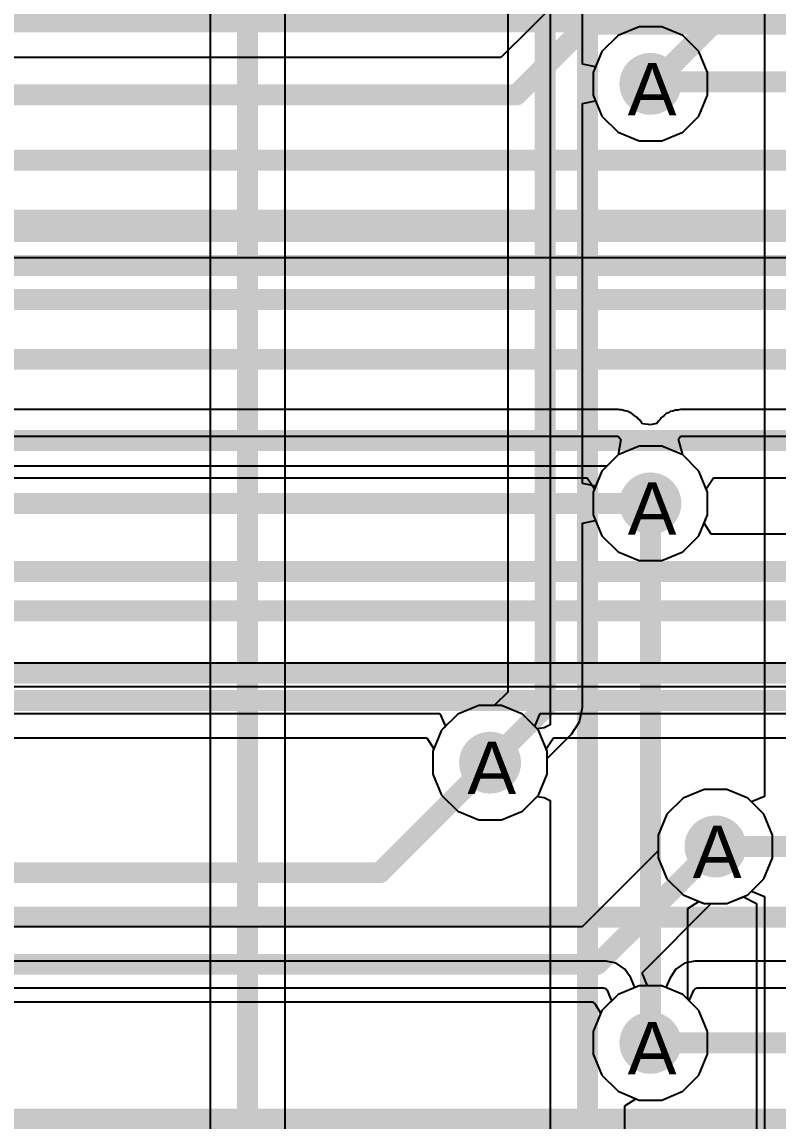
# Model space of a CAD drawing. Header units: inches. Extents: x 0 to 208, y 0 to 213.
# Drawn here: x 3.5454 to 3.8339, y 2.2432 to 2.6628 of the extents above; entities that cross this region are included whole.
import ezdxf

# ---------------------------------------------------------------- set-up
doc = ezdxf.new("R2010")
doc.units = ezdxf.units.IN
doc.header["$MEASUREMENT"] = 0
for name, color, linetype in [('Bottom Layer', 5, 'Continuous'), ('Drill Drawing', 1, 'Continuous'), ('L2_GND1', 16, 'Continuous'), ('L3_SIG1', 76, 'Continuous'), ('L4_PWR', 90, 'Continuous'), ('L5_GND2', 156, 'Continuous'), ('L6_SIG2', 130, 'Continuous'), ('L7_GND3', 216, 'Continuous'), ('Top Layer', 1, 'Continuous'), ('Via Holes', 16, 'Continuous')]:
    doc.layers.add(name, color=color, linetype=linetype)
doc.styles.add('Arial', font='', dxfattribs={"height": 0.2})
doc.styles.get('Arial').set_extended_font_data('Arial')

msp = doc.modelspace()

# ---------------------------------------------------------------- hatches: boundary and pattern name
at = {"layer": 'Bottom Layer'}
h = msp.add_hatch(color=5, dxfattribs=at)
edge = h.paths.add_edge_path()
edge.add_arc((3.78518, 2.63919), 0.01181, 0, 360)
h = msp.add_hatch(color=5, dxfattribs=at)
edge = h.paths.add_edge_path()
edge.add_arc((3.78518, 2.479), 0.01181, 0, 360)
h = msp.add_hatch(color=5, dxfattribs=at)
edge = h.paths.add_edge_path()
edge.add_arc((3.724, 2.38), 0.01181, 0, 360)
h = msp.add_hatch(color=5, dxfattribs=at)
edge = h.paths.add_edge_path()
edge.add_arc((3.81, 2.348), 0.01181, 0, 360)
h = msp.add_hatch(color=5, dxfattribs=at)
edge = h.paths.add_edge_path()
edge.add_arc((3.78518, 2.273), 0.01181, 0, 360)
at = {"layer": 'L2_GND1'}
h = msp.add_hatch(color=16, dxfattribs=at)
edge = h.paths.add_edge_path()
edge.add_arc((3.78518, 2.63919), 0.01181, 0, 360)
h = msp.add_hatch(color=16, dxfattribs=at)
edge = h.paths.add_edge_path()
edge.add_arc((3.78518, 2.479), 0.01181, 0, 360)
h = msp.add_hatch(color=16, dxfattribs=at)
edge = h.paths.add_edge_path()
edge.add_arc((3.724, 2.38), 0.01181, 0, 360)
h = msp.add_hatch(color=16, dxfattribs=at)
edge = h.paths.add_edge_path()
edge.add_arc((3.81, 2.348), 0.01181, 0, 360)
h = msp.add_hatch(color=16, dxfattribs=at)
edge = h.paths.add_edge_path()
edge.add_arc((3.78518, 2.273), 0.01181, 0, 360)
at = {"layer": 'L3_SIG1'}
h = msp.add_hatch(color=76, dxfattribs=at)
edge = h.paths.add_edge_path()
edge.add_arc((3.78518, 2.63919), 0.01181, 0, 360)
h = msp.add_hatch(color=76, dxfattribs=at)
edge = h.paths.add_edge_path()
edge.add_arc((3.78518, 2.479), 0.01181, 0, 360)
h = msp.add_hatch(color=76, dxfattribs=at)
edge = h.paths.add_edge_path()
edge.add_arc((3.724, 2.38), 0.01181, 0, 360)
h = msp.add_hatch(color=76, dxfattribs=at)
edge = h.paths.add_edge_path()
edge.add_arc((3.81, 2.348), 0.01181, 0, 360)
h = msp.add_hatch(color=76, dxfattribs=at)
edge = h.paths.add_edge_path()
edge.add_arc((3.78518, 2.273), 0.01181, 0, 360)
at = {"layer": 'L4_PWR'}
h = msp.add_hatch(color=90, dxfattribs=at)
edge = h.paths.add_edge_path()
edge.add_arc((3.78518, 2.63919), 0.01181, 0, 360)
h = msp.add_hatch(color=90, dxfattribs=at)
edge = h.paths.add_edge_path()
edge.add_arc((3.78518, 2.479), 0.01181, 0, 360)
h = msp.add_hatch(color=90, dxfattribs=at)
edge = h.paths.add_edge_path()
edge.add_arc((3.724, 2.38), 0.01181, 0, 360)
h = msp.add_hatch(color=90, dxfattribs=at)
edge = h.paths.add_edge_path()
edge.add_arc((3.81, 2.348), 0.01181, 0, 360)
h = msp.add_hatch(color=90, dxfattribs=at)
edge = h.paths.add_edge_path()
edge.add_arc((3.78518, 2.273), 0.01181, 0, 360)
at = {"layer": 'L5_GND2'}
h = msp.add_hatch(color=156, dxfattribs=at)
edge = h.paths.add_edge_path()
edge.add_arc((3.78518, 2.63919), 0.01181, 0, 360)
h = msp.add_hatch(color=156, dxfattribs=at)
edge = h.paths.add_edge_path()
edge.add_arc((3.78518, 2.479), 0.01181, 0, 360)
h = msp.add_hatch(color=156, dxfattribs=at)
edge = h.paths.add_edge_path()
edge.add_arc((3.724, 2.38), 0.01181, 0, 360)
h = msp.add_hatch(color=156, dxfattribs=at)
edge = h.paths.add_edge_path()
edge.add_arc((3.81, 2.348), 0.01181, 0, 360)
h = msp.add_hatch(color=156, dxfattribs=at)
edge = h.paths.add_edge_path()
edge.add_arc((3.78518, 2.273), 0.01181, 0, 360)
at = {"layer": 'L6_SIG2'}
h = msp.add_hatch(color=130, dxfattribs=at)
edge = h.paths.add_edge_path()
edge.add_arc((3.78518, 2.63919), 0.01181, 0, 360)
h = msp.add_hatch(color=130, dxfattribs=at)
edge = h.paths.add_edge_path()
edge.add_arc((3.78518, 2.479), 0.01181, 0, 360)
h = msp.add_hatch(color=130, dxfattribs=at)
edge = h.paths.add_edge_path()
edge.add_arc((3.724, 2.38), 0.01181, 0, 360)
h = msp.add_hatch(color=130, dxfattribs=at)
edge = h.paths.add_edge_path()
edge.add_arc((3.81, 2.348), 0.01181, 0, 360)
h = msp.add_hatch(color=130, dxfattribs=at)
edge = h.paths.add_edge_path()
edge.add_arc((3.78518, 2.273), 0.01181, 0, 360)
at = {"layer": 'L7_GND3'}
h = msp.add_hatch(color=216, dxfattribs=at)
edge = h.paths.add_edge_path()
edge.add_arc((3.78518, 2.63919), 0.01181, 0, 360)
h = msp.add_hatch(color=216, dxfattribs=at)
edge = h.paths.add_edge_path()
edge.add_arc((3.78518, 2.479), 0.01181, 0, 360)
h = msp.add_hatch(color=216, dxfattribs=at)
edge = h.paths.add_edge_path()
edge.add_arc((3.724, 2.38), 0.01181, 0, 360)
h = msp.add_hatch(color=216, dxfattribs=at)
edge = h.paths.add_edge_path()
edge.add_arc((3.81, 2.348), 0.01181, 0, 360)
h = msp.add_hatch(color=216, dxfattribs=at)
edge = h.paths.add_edge_path()
edge.add_arc((3.78518, 2.273), 0.01181, 0, 360)
at = {"layer": 'Top Layer'}
h = msp.add_hatch(color=1, dxfattribs=at)
edge = h.paths.add_edge_path()
edge.add_arc((3.78518, 2.63919), 0.01181, 0, 360)
h = msp.add_hatch(color=1, dxfattribs=at)
edge = h.paths.add_edge_path()
edge.add_arc((3.78518, 2.479), 0.01181, 0, 360)
h = msp.add_hatch(color=1, dxfattribs=at)
edge = h.paths.add_edge_path()
edge.add_arc((3.724, 2.38), 0.01181, 0, 360)
h = msp.add_hatch(color=1, dxfattribs=at)
edge = h.paths.add_edge_path()
edge.add_arc((3.81, 2.348), 0.01181, 0, 360)
h = msp.add_hatch(color=1, dxfattribs=at)
edge = h.paths.add_edge_path()
edge.add_arc((3.78518, 2.273), 0.01181, 0, 360)
at = {"layer": 'Via Holes'}
h = msp.add_hatch(color=7, dxfattribs=at)
edge = h.paths.add_edge_path()
edge.add_arc((3.78518, 2.63919), 0.00591, 0, 360)
h = msp.add_hatch(color=7, dxfattribs=at)
edge = h.paths.add_edge_path()
edge.add_arc((3.78518, 2.479), 0.00591, 0, 360)
h = msp.add_hatch(color=7, dxfattribs=at)
edge = h.paths.add_edge_path()
edge.add_arc((3.724, 2.38), 0.00591, 0, 360)
h = msp.add_hatch(color=7, dxfattribs=at)
edge = h.paths.add_edge_path()
edge.add_arc((3.81, 2.348), 0.00591, 0, 360)
h = msp.add_hatch(color=7, dxfattribs=at)
edge = h.paths.add_edge_path()
edge.add_arc((3.78518, 2.273), 0.00591, 0, 360)

# ---------------------------------------------------------------- linework, layer by layer
at = {"layer": 'Bottom Layer'}
for p, q in [((3.78084, 2.661), (3.77282, 2.65768)), ((3.78951, 2.661), (3.78084, 2.661)), ((3.79753, 2.65768), (3.78951, 2.661)), ((3.77282, 2.65768), (3.76669, 2.65154)), ((3.80367, 2.65154), (3.79753, 2.65768)), ((3.76669, 2.65154), (3.76336, 2.64353)), ((3.80699, 2.64353), (3.80367, 2.65154)), ((3.76336, 2.64353), (3.76336, 2.63485)), ((3.80699, 2.63485), (3.80699, 2.64353)), ((3.76336, 2.63485), (3.76669, 2.62683)), ((3.80367, 2.62683), (3.80699, 2.63485)), ((3.76669, 2.62683), (3.77282, 2.6207)), ((3.79753, 2.6207), (3.80367, 2.62683)), ((3.77282, 2.6207), (3.78084, 2.61738)), ((3.78951, 2.61738), (3.79753, 2.6207)), ((3.78084, 2.61738), (3.78951, 2.61738)), ((3.77282, 2.49749), (3.7686, 2.49327)), ((3.78084, 2.50081), (3.77282, 2.49749)), ((3.78951, 2.50081), (3.78084, 2.50081)), ((3.79753, 2.49749), (3.78951, 2.50081)), ((3.80367, 2.49136), (3.79753, 2.49749)), ((3.7686, 2.49327), (2.47491, 2.49327)), ((3.80699, 2.48334), (3.80367, 2.49136)), ((3.80699, 2.47466), (3.80699, 2.48334)), ((3.80565, 2.47143), (3.80699, 2.47466)), ((3.80843, 2.46727), (3.80565, 2.47143)), ((4.03887, 2.46727), (3.80843, 2.46727))]:
    msp.add_line(p, q, dxfattribs=at)
for points in [[(2.469, 2.479, 0.008, 0.008, 0), (3.78518, 2.479, 0.008, 0.008, 0)], [(2.45046, 2.453, 0.008, 0.008, 0), (4.04479, 2.453, 0.008, 0.008, 0)], [(2.42092, 2.438, 0.008, 0.008, 0), (4.051, 2.438, 0.008, 0.008, 0)], [(2.698, 2.41419, 0.008, 0.008, 0), (4.03581, 2.41419, 0.008, 0.008, 0)], [(3.682, 2.338, 0.008, 0.008, 0), (3.724, 2.38, 0.008, 0.008, 0)], [(3.81, 2.348, 0.008, 0.008, 0), (4.675, 2.348, 0.008, 0.008, 0)], [(1.093, 2.338, 0.008, 0.008, 0), (3.682, 2.338, 0.008, 0.008, 0)], [(2.29833, 2.321, 0.008, 0.008, 0), (5.17497, 2.321, 0.008, 0.008, 0)], [(3.78518, 2.273, 0.008, 0.008, 0), (4.07981, 2.273, 0.008, 0.008, 0)], [(0.53894, 2.22287, 0.05, 0.05, 0), (5.03359, 2.22287, 0.05, 0.05, 0)]]:
    msp.add_lwpolyline(points, format="xyseb", dxfattribs=at)
for points in [[(3.78318, 2.479, 0.004, 0.004, 1), (3.78718, 2.479, 0.004, 0.004, 1)], [(3.722, 2.38, 0.004, 0.004, 1), (3.726, 2.38, 0.004, 0.004, 1)], [(3.808, 2.348, 0.004, 0.004, 1), (3.812, 2.348, 0.004, 0.004, 1)], [(3.68, 2.338, 0.004, 0.004, 1), (3.684, 2.338, 0.004, 0.004, 1)], [(3.68, 2.338, 0.004, 0.004, 1), (3.684, 2.338, 0.004, 0.004, 1)], [(3.78318, 2.273, 0.004, 0.004, 1), (3.78718, 2.273, 0.004, 0.004, 1)]]:
    msp.add_lwpolyline(points, format="xyseb", close=True, dxfattribs=at)
at = {"layer": 'L2_GND1'}
for p, q in [((3.78084, 2.661), (3.77282, 2.65768)), ((3.78951, 2.661), (3.78084, 2.661)), ((3.79753, 2.65768), (3.78951, 2.661)), ((3.77282, 2.65768), (3.76669, 2.65154)), ((3.80367, 2.65154), (3.79753, 2.65768)), ((3.76669, 2.65154), (3.76336, 2.64353)), ((3.80699, 2.64353), (3.80367, 2.65154)), ((3.76336, 2.64353), (3.76336, 2.63485)), ((3.80699, 2.63485), (3.80699, 2.64353)), ((3.76336, 2.63485), (3.76669, 2.62683)), ((3.80367, 2.62683), (3.80699, 2.63485)), ((3.76669, 2.62683), (3.77282, 2.6207)), ((3.79753, 2.6207), (3.80367, 2.62683)), ((3.77282, 2.6207), (3.78084, 2.61738)), ((3.78951, 2.61738), (3.79753, 2.6207)), ((3.78084, 2.61738), (3.78951, 2.61738)), ((3.77282, 2.49749), (3.76669, 2.49136)), ((3.78084, 2.50081), (3.77282, 2.49749)), ((3.78951, 2.50081), (3.78084, 2.50081)), ((3.79753, 2.49749), (3.78951, 2.50081)), ((3.80367, 2.49136), (3.79753, 2.49749)), ((3.76669, 2.49136), (3.76336, 2.48334)), ((3.80699, 2.48334), (3.80367, 2.49136)), ((3.76336, 2.48334), (3.76336, 2.47466)), ((3.80699, 2.47466), (3.80699, 2.48334)), ((3.76336, 2.47466), (3.76669, 2.46665)), ((3.80367, 2.46665), (3.80699, 2.47466)), ((3.76669, 2.46665), (3.77282, 2.46051)), ((3.79753, 2.46051), (3.80367, 2.46665)), ((3.77282, 2.46051), (3.78084, 2.45719)), ((3.78951, 2.45719), (3.79753, 2.46051)), ((3.78084, 2.45719), (3.78951, 2.45719)), ((3.71966, 2.40181), (3.71165, 2.39849)), ((3.72834, 2.40181), (3.71966, 2.40181)), ((3.73635, 2.39849), (3.72834, 2.40181)), ((3.71165, 2.39849), (3.70551, 2.39235)), ((3.74249, 2.39235), (3.73635, 2.39849)), ((3.70551, 2.39235), (3.70219, 2.38434)), ((3.74581, 2.38434), (3.74249, 2.39235)), ((3.70219, 2.38434), (3.70219, 2.37566)), ((3.74581, 2.37566), (3.74581, 2.38434)), ((3.70219, 2.37566), (3.70551, 2.36765)), ((3.74249, 2.36765), (3.74581, 2.37566)), ((3.70551, 2.36765), (3.71165, 2.36151)), ((3.73635, 2.36151), (3.74249, 2.36765)), ((3.80566, 2.36981), (3.79765, 2.36649)), ((3.81434, 2.36981), (3.80566, 2.36981)), ((3.82235, 2.36649), (3.81434, 2.36981)), ((3.79765, 2.36649), (3.79151, 2.36035)), ((3.82849, 2.36035), (3.82235, 2.36649)), ((3.71165, 2.36151), (3.71966, 2.35819)), ((3.72834, 2.35819), (3.73635, 2.36151)), ((3.79151, 2.36035), (3.78819, 2.35234)), ((3.83181, 2.35234), (3.82849, 2.36035)), ((3.71966, 2.35819), (3.72834, 2.35819)), ((3.78819, 2.35234), (3.78819, 2.34366)), ((3.83181, 2.34366), (3.83181, 2.35234)), ((3.78819, 2.34366), (3.79151, 2.33565)), ((3.82849, 2.33565), (3.83181, 2.34366)), ((3.79151, 2.33565), (3.79765, 2.32951)), ((3.82235, 2.32951), (3.82849, 2.33565)), ((3.79765, 2.32951), (3.80566, 2.32619)), ((3.81434, 2.32619), (3.82235, 2.32951)), ((3.80566, 2.32619), (3.81434, 2.32619)), ((3.77282, 2.29149), (3.76669, 2.28536)), ((3.78084, 2.29481), (3.77282, 2.29149)), ((3.78951, 2.29481), (3.78084, 2.29481)), ((3.79753, 2.29149), (3.78951, 2.29481)), ((3.80367, 2.28536), (3.79753, 2.29149)), ((3.76669, 2.28536), (3.76336, 2.27734)), ((3.80699, 2.27734), (3.80367, 2.28536)), ((3.76336, 2.27734), (3.76336, 2.26866)), ((3.80699, 2.26866), (3.80699, 2.27734)), ((3.76336, 2.26866), (3.76669, 2.26065)), ((3.80367, 2.26065), (3.80699, 2.26866)), ((3.76669, 2.26065), (3.77282, 2.25451)), ((3.79753, 2.25451), (3.80367, 2.26065)), ((3.77282, 2.25451), (3.78084, 2.25119)), ((3.78951, 2.25119), (3.79753, 2.25451)), ((3.78084, 2.25119), (3.78951, 2.25119))]:
    msp.add_line(p, q, dxfattribs=at)
at = {"layer": 'L3_SIG1'}
for p, q in [((3.61723, 2.9793), (3.61723, 1.65107)), ((3.64577, 1.65007), (3.64577, 2.90967)), ((3.75927, 2.64672), (3.75927, 2.81381)), ((3.82878, 2.73006), (3.82878, 2.36714)), ((3.73073, 2.67935), (3.73073, 2.40691)), ((3.78084, 2.661), (3.77282, 2.65768)), ((3.78951, 2.661), (3.78084, 2.661)), ((3.79753, 2.65768), (3.78951, 2.661)), ((3.77282, 2.65768), (3.76669, 2.65154)), ((3.80367, 2.65154), (3.79753, 2.65768)), ((3.76669, 2.65154), (3.76427, 2.64572)), ((3.80699, 2.64353), (3.80367, 2.65154)), ((3.76427, 2.64572), (3.75927, 2.64672)), ((3.80699, 2.63485), (3.80699, 2.64353)), ((3.75927, 2.63166), (3.76427, 2.63265)), ((3.75927, 2.48653), (3.75927, 2.63166)), ((3.76427, 2.63265), (3.76669, 2.62683)), ((3.80367, 2.62683), (3.80699, 2.63485)), ((3.76669, 2.62683), (3.77282, 2.6207)), ((3.79753, 2.6207), (3.80367, 2.62683)), ((3.77282, 2.6207), (3.78084, 2.61738)), ((3.78951, 2.61738), (3.79753, 2.6207)), ((3.78084, 2.61738), (3.78951, 2.61738)), ((3.77282, 2.49749), (3.76669, 2.49136)), ((3.78084, 2.50081), (3.77282, 2.49749)), ((3.78951, 2.50081), (3.78084, 2.50081)), ((3.79753, 2.49749), (3.78951, 2.50081)), ((3.80367, 2.49136), (3.79753, 2.49749)), ((3.76669, 2.49136), (3.76427, 2.48553)), ((3.80699, 2.48334), (3.80367, 2.49136)), ((3.76427, 2.48553), (3.75927, 2.48653)), ((3.80699, 2.47466), (3.80699, 2.48334)), ((3.75927, 2.47147), (3.76427, 2.47247)), ((3.76427, 2.47247), (3.76669, 2.46665)), ((3.80367, 2.46665), (3.80699, 2.47466)), ((3.75927, 2.401), (3.75927, 2.47147)), ((3.76669, 2.46665), (3.77282, 2.46051)), ((3.79753, 2.46051), (3.80367, 2.46665)), ((3.77282, 2.46051), (3.78084, 2.45719)), ((3.78951, 2.45719), (3.79753, 2.46051)), ((3.78084, 2.45719), (3.78951, 2.45719)), ((3.73073, 2.40691), (3.72562, 2.40181)), ((3.71966, 2.40181), (3.71165, 2.39849)), ((3.72562, 2.40181), (3.71966, 2.40181)), ((3.75819, 2.39554), (3.75927, 2.401)), ((3.75927, 2.401), (3.75927, 2.401)), ((3.71165, 2.39849), (3.70551, 2.39235)), ((3.70551, 2.39235), (3.70219, 2.38434)), ((3.75509, 2.39091), (3.75819, 2.39554)), ((3.74581, 2.38162), (3.75509, 2.39091)), ((3.75509, 2.39091), (3.75509, 2.39091)), ((3.70219, 2.38434), (3.70219, 2.37566)), ((3.74581, 2.37566), (3.74581, 2.38162)), ((3.70219, 2.37566), (3.70551, 2.36765)), ((3.74249, 2.36765), (3.74581, 2.37566)), ((3.70551, 2.36765), (3.71165, 2.36151)), ((3.73635, 2.36151), (3.74249, 2.36765)), ((3.80566, 2.36981), (3.79765, 2.36649)), ((3.81434, 2.36981), (3.80566, 2.36981)), ((3.82235, 2.36649), (3.81434, 2.36981)), ((3.82878, 2.36714), (3.82378, 2.36506)), ((3.79765, 2.36649), (3.79151, 2.36035)), ((3.82378, 2.36506), (3.82235, 2.36649)), ((3.71165, 2.36151), (3.71966, 2.35819)), ((3.72834, 2.35819), (3.73635, 2.36151)), ((3.79151, 2.36035), (3.78819, 2.35234)), ((3.71966, 2.35819), (3.72834, 2.35819)), ((3.78819, 2.35234), (3.78819, 2.34366)), ((3.78819, 2.34366), (3.79151, 2.33565)), ((3.79151, 2.33565), (3.79765, 2.32951)), ((3.79765, 2.32951), (3.80566, 2.32619)), ((3.81434, 2.32619), (3.82235, 2.32951)), ((3.82235, 2.32951), (3.82378, 2.33094)), ((3.82378, 2.33094), (3.82878, 2.32886)), ((3.80566, 2.32619), (3.81434, 2.32619)), ((3.82878, 2.32886), (3.82878, 1.59097)), ((3.77282, 2.29149), (3.76669, 2.28536)), ((3.78084, 2.29481), (3.77282, 2.29149)), ((3.78951, 2.29481), (3.78084, 2.29481)), ((3.79753, 2.29149), (3.78951, 2.29481)), ((3.80367, 2.28536), (3.79753, 2.29149)), ((3.76669, 2.28536), (3.76336, 2.27734)), ((3.80699, 2.27734), (3.80367, 2.28536)), ((3.76336, 2.27734), (3.76336, 2.26866)), ((3.80699, 2.26866), (3.80699, 2.27734)), ((3.76336, 2.26866), (3.76669, 2.26065)), ((3.80367, 2.26065), (3.80699, 2.26866)), ((3.76669, 2.26065), (3.77282, 2.25451)), ((3.79753, 2.25451), (3.80367, 2.26065)), ((3.77282, 2.25451), (3.78084, 2.25119)), ((3.78951, 2.25119), (3.79753, 2.25451)), ((3.78084, 2.25119), (3.78951, 2.25119))]:
    msp.add_line(p, q, dxfattribs=at)
for points in [[(3.6315, 1.6335, 0.008, 0.008, 0), (3.6315, 2.99537, 0.008, 0.008, 0)], [(3.745, 2.401, 0.008, 0.008, 0), (3.745, 2.81973, 0.008, 0.008, 0)], [(3.724, 2.38, 0.008, 0.008, 0), (3.745, 2.401, 0.008, 0.008, 0)]]:
    msp.add_lwpolyline(points, format="xyseb", dxfattribs=at)
for points in [[(3.743, 2.401, 0.004, 0.004, 1), (3.747, 2.401, 0.004, 0.004, 1)], [(3.743, 2.401, 0.004, 0.004, 1), (3.747, 2.401, 0.004, 0.004, 1)], [(3.722, 2.38, 0.004, 0.004, 1), (3.726, 2.38, 0.004, 0.004, 1)]]:
    msp.add_lwpolyline(points, format="xyseb", close=True, dxfattribs=at)
at = {"layer": 'L4_PWR'}
for p, q in [((3.78084, 2.661), (3.77282, 2.65768)), ((3.78951, 2.661), (3.78084, 2.661)), ((3.79753, 2.65768), (3.78951, 2.661)), ((3.77282, 2.65768), (3.76669, 2.65154)), ((3.80367, 2.65154), (3.79753, 2.65768)), ((3.76669, 2.65154), (3.76336, 2.64353)), ((3.80699, 2.64353), (3.80367, 2.65154)), ((3.76336, 2.64353), (3.76336, 2.63485)), ((3.80699, 2.63485), (3.80699, 2.64353)), ((3.76336, 2.63485), (3.76669, 2.62683)), ((3.80367, 2.62683), (3.80699, 2.63485)), ((3.76669, 2.62683), (3.77282, 2.6207)), ((3.79753, 2.6207), (3.80367, 2.62683)), ((3.77282, 2.6207), (3.78084, 2.61738)), ((3.78951, 2.61738), (3.79753, 2.6207)), ((3.78084, 2.61738), (3.78951, 2.61738)), ((3.77294, 2.51481), (3.23573, 2.51481)), ((3.77345, 2.51471), (3.77294, 2.51481)), ((3.77398, 2.51476), (3.77345, 2.51471)), ((3.77539, 2.51433), (3.77398, 2.51476)), ((3.77684, 2.51404), (3.77539, 2.51433)), ((3.77728, 2.51374), (3.77684, 2.51404)), ((3.77778, 2.51359), (3.77728, 2.51374)), ((3.79272, 2.51404), (3.79195, 2.51352)), ((3.79378, 2.51425), (3.79272, 2.51404)), ((3.79478, 2.51465), (3.79378, 2.51425)), ((3.79571, 2.51463), (3.79478, 2.51465)), ((3.79662, 2.51481), (3.79571, 2.51463)), ((4.1268, 2.51481), (3.79662, 2.51481)), ((3.77892, 2.51265), (3.77778, 2.51359)), ((3.78015, 2.51183), (3.77892, 2.51265)), ((3.78044, 2.51139), (3.78015, 2.51183)), ((3.78084, 2.51105), (3.78044, 2.51139)), ((3.78186, 2.50981), (3.78084, 2.51105)), ((3.78206, 2.50944), (3.78186, 2.50981)), ((3.7876, 2.50949), (3.78515, 2.50903)), ((3.78823, 2.51041), (3.7876, 2.50949)), ((3.7889, 2.51105), (3.78823, 2.51041)), ((3.78941, 2.51183), (3.7889, 2.51105)), ((3.79031, 2.51243), (3.78941, 2.51183)), ((3.79109, 2.51318), (3.79031, 2.51243)), ((3.79195, 2.51352), (3.79109, 2.51318)), ((3.78222, 2.50939), (3.78206, 2.50944)), ((3.78449, 2.50906), (3.78222, 2.50939)), ((3.78515, 2.50903), (3.78449, 2.50906)), ((1.60633, 2.50462), (3.77294, 2.50462)), ((3.77395, 2.50337), (3.77282, 2.49749)), ((3.77294, 2.50462), (3.77395, 2.50337)), ((3.79591, 2.50358), (3.79662, 2.50462)), ((3.79753, 2.49749), (3.79591, 2.50358)), ((3.79662, 2.50462), (4.137, 2.50462)), ((3.77282, 2.49749), (3.76669, 2.49136)), ((3.80367, 2.49136), (3.79753, 2.49749)), ((3.76669, 2.49136), (3.76336, 2.48334)), ((3.80699, 2.48334), (3.80367, 2.49136)), ((3.76336, 2.48334), (3.76336, 2.47466)), ((3.80699, 2.47466), (3.80699, 2.48334)), ((3.76336, 2.47466), (3.76669, 2.46665)), ((3.80367, 2.46665), (3.80699, 2.47466)), ((3.76669, 2.46665), (3.77282, 2.46051)), ((3.79753, 2.46051), (3.80367, 2.46665)), ((3.77282, 2.46051), (3.78084, 2.45719)), ((3.78951, 2.45719), (3.79753, 2.46051)), ((3.78084, 2.45719), (3.78951, 2.45719)), ((4.35356, 2.409), (2.72443, 2.409)), ((2.72443, 2.3988), (3.70489, 2.3988)), ((3.70489, 2.3988), (3.70696, 2.3938)), ((3.74104, 2.3938), (3.74311, 2.3988)), ((3.74311, 2.3988), (4.35356, 2.3988)), ((3.70551, 2.39235), (3.70219, 2.38434)), ((3.70696, 2.3938), (3.70551, 2.39235)), ((3.74249, 2.39235), (3.74104, 2.3938)), ((3.74581, 2.38434), (3.74249, 2.39235)), ((3.70219, 2.38434), (3.70219, 2.37566)), ((3.74581, 2.37566), (3.74581, 2.38434)), ((3.70219, 2.37566), (3.70551, 2.36765)), ((3.74249, 2.36765), (3.74581, 2.37566)), ((3.70551, 2.36765), (3.71165, 2.36151)), ((3.73635, 2.36151), (3.74249, 2.36765)), ((3.80566, 2.36981), (3.79765, 2.36649)), ((3.81434, 2.36981), (3.80566, 2.36981)), ((3.82235, 2.36649), (3.81434, 2.36981)), ((3.79765, 2.36649), (3.79151, 2.36035)), ((3.82849, 2.36035), (3.82235, 2.36649)), ((3.71165, 2.36151), (3.71966, 2.35819)), ((3.72834, 2.35819), (3.73635, 2.36151)), ((3.79151, 2.36035), (3.78819, 2.35234)), ((3.83181, 2.35234), (3.82849, 2.36035)), ((3.71966, 2.35819), (3.72834, 2.35819)), ((3.78819, 2.35234), (3.78819, 2.34366)), ((3.83181, 2.34366), (3.83181, 2.35234)), ((3.78819, 2.34366), (3.79151, 2.33565)), ((3.82849, 2.33565), (3.83181, 2.34366)), ((3.79151, 2.33565), (3.79765, 2.32951)), ((3.82235, 2.32951), (3.82849, 2.33565)), ((3.79765, 2.32951), (3.80566, 2.32619)), ((3.81434, 2.32619), (3.82235, 2.32951)), ((3.80566, 2.32619), (3.81434, 2.32619)), ((3.76826, 2.3042), (2.27671, 2.3042)), ((3.77216, 2.30342), (3.76826, 2.3042)), ((3.80209, 2.3042), (3.79819, 2.30342)), ((3.93619, 2.3042), (3.80209, 2.3042)), ((3.77547, 2.30121), (3.77216, 2.30342)), ((3.77768, 2.2979), (3.77547, 2.30121)), ((3.79488, 2.30121), (3.79267, 2.2979)), ((3.79819, 2.30342), (3.79488, 2.30121)), ((3.77923, 2.29415), (3.77768, 2.2979)), ((3.79267, 2.2979), (3.79112, 2.29415)), ((2.27771, 2.294), (3.76726, 2.294)), ((3.76726, 2.294), (3.76814, 2.29382)), ((3.76814, 2.29382), (3.76864, 2.29307)), ((3.76864, 2.29307), (3.76981, 2.29025)), ((3.78084, 2.29481), (3.77923, 2.29415)), ((3.78951, 2.29481), (3.78084, 2.29481)), ((3.79112, 2.29415), (3.78951, 2.29481)), ((3.80054, 2.29025), (3.80171, 2.29307)), ((3.80171, 2.29307), (3.80221, 2.29382)), ((3.80221, 2.29382), (3.8031, 2.294)), ((3.8031, 2.294), (3.93518, 2.294)), ((3.77052, 2.28919), (3.76669, 2.28536)), ((3.76981, 2.29025), (3.76981, 2.29025)), ((3.76981, 2.29025), (3.77052, 2.28919)), ((3.79983, 2.28919), (3.80054, 2.29025)), ((3.80367, 2.28536), (3.79983, 2.28919)), ((3.76669, 2.28536), (3.76336, 2.27734)), ((3.80699, 2.27734), (3.80367, 2.28536)), ((3.76336, 2.27734), (3.76336, 2.26866)), ((3.80699, 2.26866), (3.80699, 2.27734)), ((3.76336, 2.26866), (3.76669, 2.26065)), ((3.80367, 2.26065), (3.80699, 2.26866)), ((3.76669, 2.26065), (3.77282, 2.25451)), ((3.79753, 2.25451), (3.80367, 2.26065)), ((3.77282, 2.25451), (3.78084, 2.25119)), ((3.78951, 2.25119), (3.79753, 2.25451)), ((3.78084, 2.25119), (3.78951, 2.25119))]:
    msp.add_line(p, q, dxfattribs=at)
at = {"layer": 'L5_GND2'}
for p, q in [((3.751, 2.67209), (3.72814, 2.64923)), ((3.72814, 2.64923), (3.30982, 2.64923)), ((2.929, 2.48873), (3.7611, 2.48873)), ((3.7611, 2.48873), (3.76387, 2.48457)), ((3.80648, 2.48457), (3.80926, 2.48873)), ((3.80926, 2.48873), (3.97909, 2.48873)), ((3.76387, 2.48457), (3.76336, 2.48334)), ((3.80699, 2.48334), (3.80648, 2.48457)), ((3.76336, 2.48334), (3.76336, 2.47466)), ((3.80699, 2.47466), (3.80699, 2.48334)), ((3.76336, 2.47466), (3.76669, 2.46665)), ((3.80367, 2.46665), (3.80699, 2.47466)), ((3.76669, 2.46665), (3.77282, 2.46051)), ((3.79753, 2.46051), (3.80367, 2.46665)), ((3.77282, 2.46051), (3.78084, 2.45719)), ((3.78951, 2.45719), (3.79753, 2.46051)), ((3.78084, 2.45719), (3.78951, 2.45719)), ((3.71966, 2.40181), (3.71165, 2.39849)), ((3.72834, 2.40181), (3.71966, 2.40181)), ((3.73635, 2.39849), (3.72834, 2.40181)), ((3.71165, 2.39849), (3.70551, 2.39235)), ((3.74249, 2.39235), (3.73635, 2.39849)), ((3.70551, 2.39235), (3.70219, 2.38434)), ((3.74581, 2.38434), (3.74249, 2.39235)), ((3.70219, 2.38434), (3.70219, 2.37566)), ((3.74581, 2.37566), (3.74581, 2.38434)), ((3.70219, 2.37566), (3.70551, 2.36765)), ((3.74249, 2.36765), (3.74581, 2.37566)), ((3.70551, 2.36765), (3.71165, 2.36151)), ((3.73635, 2.36151), (3.74249, 2.36765)), ((3.80566, 2.36981), (3.79765, 2.36649)), ((3.81434, 2.36981), (3.80566, 2.36981)), ((3.82235, 2.36649), (3.81434, 2.36981)), ((3.79765, 2.36649), (3.79151, 2.36035)), ((3.82849, 2.36035), (3.82235, 2.36649)), ((3.71165, 2.36151), (3.71966, 2.35819)), ((3.72834, 2.35819), (3.73635, 2.36151)), ((3.79151, 2.36035), (3.78819, 2.35234)), ((3.83181, 2.35234), (3.82849, 2.36035)), ((3.71966, 2.35819), (3.72834, 2.35819)), ((3.78819, 2.35234), (3.78819, 2.34366)), ((3.83181, 2.34366), (3.83181, 2.35234)), ((3.78819, 2.34366), (3.79151, 2.33565)), ((3.82849, 2.33565), (3.83181, 2.34366)), ((3.79151, 2.33565), (3.79765, 2.32951)), ((3.82235, 2.32951), (3.82849, 2.33565)), ((3.79765, 2.32951), (3.80566, 2.32619)), ((3.81434, 2.32619), (3.82235, 2.32951)), ((3.80566, 2.32619), (3.81434, 2.32619)), ((3.77282, 2.29149), (3.76669, 2.28536)), ((3.78084, 2.29481), (3.77282, 2.29149)), ((3.78951, 2.29481), (3.78084, 2.29481)), ((3.79753, 2.29149), (3.78951, 2.29481)), ((3.80367, 2.28536), (3.79753, 2.29149)), ((3.76669, 2.28536), (3.76336, 2.27734)), ((3.80699, 2.27734), (3.80367, 2.28536)), ((3.76336, 2.27734), (3.76336, 2.26866)), ((3.80699, 2.26866), (3.80699, 2.27734)), ((3.76336, 2.26866), (3.76669, 2.26065)), ((3.80367, 2.26065), (3.80699, 2.26866)), ((3.76669, 2.26065), (3.77282, 2.25451)), ((3.79753, 2.25451), (3.80367, 2.26065)), ((3.77282, 2.25451), (3.78084, 2.25119)), ((3.78951, 2.25119), (3.79753, 2.25451)), ((3.78084, 2.25119), (3.78951, 2.25119))]:
    msp.add_line(p, q, dxfattribs=at)
for points in [[(3.73405, 2.63496, 0.008, 0.008, 0), (3.7611, 2.662, 0.008, 0.008, 0)], [(3.7611, 2.662, 0.008, 0.008, 0), (4.612, 2.662, 0.008, 0.008, 0)], [(3.78518, 2.63919, 0.008, 0.008, 0), (3.78599, 2.64, 0.008, 0.008, 0)], [(3.78599, 2.64, 0.008, 0.008, 0), (3.95834, 2.64, 0.008, 0.008, 0)], [(3.22918, 2.63496, 0.008, 0.008, 0), (3.73405, 2.63496, 0.008, 0.008, 0)], [(3.309, 2.61, 0.008, 0.008, 0), (3.96996, 2.61, 0.008, 0.008, 0)], [(3.22819, 2.58281, 0.008, 0.008, 0), (3.97876, 2.58281, 0.008, 0.008, 0)], [(3.16319, 2.56981, 0.008, 0.008, 0), (3.97338, 2.56981, 0.008, 0.008, 0)], [(3.16196, 2.55681, 0.008, 0.008, 0), (3.96799, 2.55681, 0.008, 0.008, 0)], [(3.217, 2.534, 0.008, 0.008, 0), (3.97242, 2.534, 0.008, 0.008, 0)], [(2.929, 2.503, 0.008, 0.008, 0), (3.985, 2.503, 0.008, 0.008, 0)]]:
    msp.add_lwpolyline(points, format="xyseb", dxfattribs=at)
for points in [[(3.7591, 2.662, 0.004, 0.004, 1), (3.7631, 2.662, 0.004, 0.004, 1)], [(3.7591, 2.662, 0.004, 0.004, 1), (3.7631, 2.662, 0.004, 0.004, 1)], [(3.78399, 2.64, 0.004, 0.004, 1), (3.78799, 2.64, 0.004, 0.004, 1)], [(3.78399, 2.64, 0.004, 0.004, 1), (3.78799, 2.64, 0.004, 0.004, 1)], [(3.78318, 2.63919, 0.004, 0.004, 1), (3.78718, 2.63919, 0.004, 0.004, 1)], [(3.73205, 2.63496, 0.004, 0.004, 1), (3.73605, 2.63496, 0.004, 0.004, 1)], [(3.73205, 2.63496, 0.004, 0.004, 1), (3.73605, 2.63496, 0.004, 0.004, 1)]]:
    msp.add_lwpolyline(points, format="xyseb", close=True, dxfattribs=at)
at = {"layer": 'L6_SIG2'}
for p, q in [((3.78084, 2.661), (3.77282, 2.65768)), ((3.78951, 2.661), (3.78084, 2.661)), ((3.79753, 2.65768), (3.78951, 2.661)), ((3.77282, 2.65768), (3.76669, 2.65154)), ((3.80367, 2.65154), (3.79753, 2.65768)), ((3.76669, 2.65154), (3.76336, 2.64353)), ((3.80699, 2.64353), (3.80367, 2.65154)), ((3.76336, 2.64353), (3.76336, 2.63485)), ((3.80699, 2.63485), (3.80699, 2.64353)), ((3.76336, 2.63485), (3.76669, 2.62683)), ((3.80367, 2.62683), (3.80699, 2.63485)), ((3.76669, 2.62683), (3.77282, 2.6207)), ((3.79753, 2.6207), (3.80367, 2.62683)), ((3.77282, 2.6207), (3.78084, 2.61738)), ((3.78951, 2.61738), (3.79753, 2.6207)), ((3.78084, 2.61738), (3.78951, 2.61738)), ((3.77282, 2.49749), (3.76669, 2.49136)), ((3.78084, 2.50081), (3.77282, 2.49749)), ((3.78951, 2.50081), (3.78084, 2.50081)), ((3.79753, 2.49749), (3.78951, 2.50081)), ((3.80367, 2.49136), (3.79753, 2.49749)), ((3.76669, 2.49136), (3.76336, 2.48334)), ((3.80699, 2.48334), (3.80367, 2.49136)), ((3.76336, 2.48334), (3.76336, 2.47466)), ((3.80699, 2.47466), (3.80699, 2.48334)), ((3.76336, 2.47466), (3.76669, 2.46665)), ((3.80367, 2.46665), (3.80699, 2.47466)), ((3.76669, 2.46665), (3.77282, 2.46051)), ((3.79753, 2.46051), (3.80367, 2.46665)), ((3.77282, 2.46051), (3.78084, 2.45719)), ((3.78951, 2.45719), (3.79753, 2.46051)), ((3.78084, 2.45719), (3.78951, 2.45719)), ((3.71966, 2.40181), (3.71165, 2.39849)), ((3.72834, 2.40181), (3.71966, 2.40181)), ((3.73635, 2.39849), (3.72834, 2.40181)), ((3.71165, 2.39849), (3.70551, 2.39235)), ((3.74249, 2.39235), (3.73635, 2.39849)), ((3.70551, 2.39235), (3.70219, 2.38434)), ((3.74581, 2.38434), (3.74249, 2.39235)), ((3.70219, 2.38434), (3.70219, 2.37566)), ((3.74581, 2.37566), (3.74581, 2.38434)), ((3.70219, 2.37566), (3.70551, 2.36765)), ((3.74249, 2.36765), (3.74581, 2.37566)), ((3.70551, 2.36765), (3.71165, 2.36151)), ((3.73635, 2.36151), (3.74249, 2.36765)), ((3.80566, 2.36981), (3.79765, 2.36649)), ((3.81434, 2.36981), (3.80566, 2.36981)), ((3.82235, 2.36649), (3.81434, 2.36981)), ((3.79765, 2.36649), (3.79151, 2.36035)), ((3.82849, 2.36035), (3.82235, 2.36649)), ((3.71165, 2.36151), (3.71966, 2.35819)), ((3.72834, 2.35819), (3.73635, 2.36151)), ((3.79151, 2.36035), (3.78819, 2.35234)), ((3.83181, 2.35234), (3.82849, 2.36035)), ((3.71966, 2.35819), (3.72834, 2.35819)), ((3.78819, 2.35234), (3.78819, 2.34638)), ((3.83181, 2.34366), (3.83181, 2.35234)), ((3.78819, 2.34638), (3.75909, 2.31727)), ((3.82849, 2.33565), (3.83181, 2.34366)), ((3.82235, 2.32951), (3.82849, 2.33565)), ((3.81434, 2.32619), (3.82235, 2.32951)), ((3.782, 2.29981), (3.80838, 2.32619)), ((3.80838, 2.32619), (3.81434, 2.32619)), ((3.75909, 2.31727), (3.05591, 2.31727)), ((3.78407, 2.29481), (3.782, 2.29981)), ((3.78951, 2.29481), (3.78407, 2.29481)), ((3.79753, 2.29149), (3.78951, 2.29481)), ((3.80367, 2.28536), (3.79753, 2.29149)), ((3.05, 2.28873), (3.76308, 2.28873)), ((3.76308, 2.28873), (3.76409, 2.28778)), ((3.76409, 2.28778), (3.76583, 2.28488)), ((3.76606, 2.28384), (3.76336, 2.27734)), ((3.76583, 2.28488), (3.76606, 2.28384)), ((3.80699, 2.27734), (3.80367, 2.28536)), ((3.76336, 2.27734), (3.76336, 2.26866)), ((3.80699, 2.26866), (3.80699, 2.27734)), ((3.76336, 2.26866), (3.76669, 2.26065)), ((3.80367, 2.26065), (3.80699, 2.26866)), ((3.76669, 2.26065), (3.77282, 2.25451)), ((3.79753, 2.25451), (3.80367, 2.26065)), ((3.77282, 2.25451), (3.78084, 2.25119)), ((3.78951, 2.25119), (3.79753, 2.25451)), ((3.78084, 2.25119), (3.78951, 2.25119))]:
    msp.add_line(p, q, dxfattribs=at)
for points in [[(3.765, 2.303, 0.008, 0.008, 0), (3.81, 2.348, 0.008, 0.008, 0)], [(3.05, 2.303, 0.008, 0.008, 0), (3.765, 2.303, 0.008, 0.008, 0)]]:
    msp.add_lwpolyline(points, format="xyseb", dxfattribs=at)
for points in [[(3.808, 2.348, 0.004, 0.004, 1), (3.812, 2.348, 0.004, 0.004, 1)], [(3.763, 2.303, 0.004, 0.004, 1), (3.767, 2.303, 0.004, 0.004, 1)], [(3.763, 2.303, 0.004, 0.004, 1), (3.767, 2.303, 0.004, 0.004, 1)]]:
    msp.add_lwpolyline(points, format="xyseb", close=True, dxfattribs=at)
at = {"layer": 'L7_GND3'}
for p, q in [((3.12041, 2.57291), (4.08119, 2.57291)), ((3.77282, 2.49749), (3.76669, 2.49136)), ((3.78084, 2.50081), (3.77282, 2.49749)), ((3.78951, 2.50081), (3.78084, 2.50081)), ((3.79753, 2.49749), (3.78951, 2.50081)), ((3.80367, 2.49136), (3.79753, 2.49749)), ((3.76669, 2.49136), (3.76336, 2.48334)), ((3.80699, 2.48334), (3.80367, 2.49136)), ((3.76336, 2.48334), (3.76336, 2.47466)), ((3.80699, 2.47466), (3.80699, 2.48334)), ((3.76336, 2.47466), (3.76669, 2.46665)), ((3.80367, 2.46665), (3.80699, 2.47466)), ((3.76669, 2.46665), (3.77282, 2.46051)), ((3.79753, 2.46051), (3.80367, 2.46665)), ((3.77282, 2.46051), (3.78084, 2.45719)), ((3.78951, 2.45719), (3.79753, 2.46051)), ((3.78084, 2.45719), (3.78951, 2.45719)), ((4.34099, 2.418), (3.09719, 2.418)), ((3.09668, 2.38945), (3.69981, 2.38945)), ((3.69981, 2.38945), (3.70258, 2.38529)), ((3.74542, 2.38529), (3.74819, 2.38945)), ((3.74819, 2.38945), (4.74419, 2.38945)), ((3.70258, 2.38529), (3.70219, 2.38434)), ((3.70219, 2.38434), (3.70219, 2.37566)), ((3.74581, 2.38434), (3.74542, 2.38529)), ((3.74581, 2.37566), (3.74581, 2.38434)), ((3.70219, 2.37566), (3.70551, 2.36765)), ((3.74249, 2.36765), (3.74581, 2.37566)), ((3.70551, 2.36765), (3.71165, 2.36151)), ((3.73635, 2.36151), (3.74249, 2.36765)), ((3.80566, 2.36981), (3.79765, 2.36649)), ((3.81434, 2.36981), (3.80566, 2.36981)), ((3.82235, 2.36649), (3.81434, 2.36981)), ((3.79765, 2.36649), (3.79151, 2.36035)), ((3.82849, 2.36035), (3.82235, 2.36649)), ((3.71165, 2.36151), (3.71966, 2.35819)), ((3.72834, 2.35819), (3.73635, 2.36151)), ((3.79151, 2.36035), (3.78819, 2.35234)), ((3.83181, 2.35234), (3.82849, 2.36035)), ((3.71966, 2.35819), (3.72834, 2.35819)), ((3.78819, 2.35234), (3.78819, 2.34366)), ((3.83181, 2.34366), (3.83181, 2.35234)), ((3.78819, 2.34366), (3.79151, 2.33565)), ((3.82849, 2.33565), (3.83181, 2.34366)), ((3.79151, 2.33565), (3.79765, 2.32951)), ((3.82235, 2.32951), (3.82849, 2.33565)), ((3.79765, 2.32951), (3.80566, 2.32619)), ((3.81434, 2.32619), (3.82235, 2.32951)), ((3.80566, 2.32619), (3.81434, 2.32619)), ((3.77282, 2.29149), (3.76669, 2.28536)), ((3.78084, 2.29481), (3.77282, 2.29149)), ((3.78951, 2.29481), (3.78084, 2.29481)), ((3.79753, 2.29149), (3.78951, 2.29481)), ((3.80367, 2.28536), (3.79753, 2.29149)), ((3.76669, 2.28536), (3.76336, 2.27734)), ((3.80699, 2.27734), (3.80367, 2.28536)), ((3.76336, 2.27734), (3.76336, 2.26866)), ((3.80699, 2.26866), (3.80699, 2.27734)), ((3.76336, 2.26866), (3.76669, 2.26065)), ((3.80367, 2.26065), (3.80699, 2.26866)), ((3.76669, 2.26065), (3.77282, 2.25451)), ((3.79753, 2.25451), (3.80367, 2.26065)), ((3.77282, 2.25451), (3.78084, 2.25119)), ((3.78951, 2.25119), (3.79753, 2.25451)), ((3.78084, 2.25119), (3.78951, 2.25119))]:
    msp.add_line(p, q, dxfattribs=at)
for points in [[(3.42673, 2.66281, 0.008, 0.008, 0), (4.11207, 2.66281, 0.008, 0.008, 0)], [(2.94181, 2.58719, 0.008, 0.008, 0), (4.08119, 2.58719, 0.008, 0.008, 0)], [(3.09127, 2.40373, 0.008, 0.008, 0), (4.74419, 2.40373, 0.008, 0.008, 0)]]:
    msp.add_lwpolyline(points, format="xyseb", dxfattribs=at)
at = {"layer": 'Top Layer'}
for p, q in [((3.74692, 2.7922), (3.74692, 2.39446)), ((3.71966, 2.40181), (3.71165, 2.39849)), ((3.72834, 2.40181), (3.71966, 2.40181)), ((3.73635, 2.39849), (3.72834, 2.40181)), ((3.71165, 2.39849), (3.70551, 2.39235)), ((3.74192, 2.39292), (3.73635, 2.39849)), ((3.70551, 2.39235), (3.70219, 2.38434)), ((3.7446, 2.39335), (3.74192, 2.39292)), ((3.74692, 2.39446), (3.7446, 2.39335)), ((3.70219, 2.38434), (3.70219, 2.37566)), ((3.70219, 2.37566), (3.70551, 2.36765)), ((3.70551, 2.36765), (3.71165, 2.36151)), ((3.73635, 2.36151), (3.74192, 2.36708)), ((3.74192, 2.36708), (3.7446, 2.36665)), ((3.7446, 2.36665), (3.74692, 2.36554)), ((3.74692, 2.36554), (3.74692, 1.90548)), ((3.71165, 2.36151), (3.71966, 2.35819)), ((3.72834, 2.35819), (3.73635, 2.36151)), ((3.71966, 2.35819), (3.72834, 2.35819)), ((3.79945, 2.32426), (3.80361, 2.32704)), ((3.80361, 2.32704), (3.80566, 2.32619)), ((3.80566, 2.32619), (3.81434, 2.32619)), ((3.81434, 2.32619), (3.82066, 2.32881)), ((3.82066, 2.32881), (3.82566, 2.32628)), ((3.82566, 2.32628), (3.82566, 1.91852)), ((3.79945, 2.28957), (3.79945, 2.32426)), ((3.80367, 2.28536), (3.79945, 2.28957)), ((3.80699, 2.27734), (3.80367, 2.28536)), ((3.80699, 2.26866), (3.80699, 2.27734)), ((3.80367, 2.26065), (3.80699, 2.26866)), ((3.79753, 2.25451), (3.80367, 2.26065)), ((3.78951, 2.25119), (3.79753, 2.25451)), ((3.77547, 2.24891), (3.77963, 2.25169)), ((3.77963, 2.25169), (3.78084, 2.25119)), ((3.78084, 2.25119), (3.78951, 2.25119)), ((3.77547, 1.91139), (3.77547, 2.24891))]:
    msp.add_line(p, q, dxfattribs=at)
for points in [[(3.7612, 1.90548, 0.008, 0.008, 0), (3.7612, 2.84157, 0.008, 0.008, 0)], [(3.78619, 2.63919, 0.008, 0.008, 0), (3.82025, 2.67325, 0.008, 0.008, 0)], [(3.78518, 2.63919, 0.008, 0.008, 0), (3.78619, 2.63919, 0.008, 0.008, 0)], [(3.78518, 2.273, 0.008, 0.008, 0), (3.78518, 2.479, 0.008, 0.008, 0)]]:
    msp.add_lwpolyline(points, format="xyseb", dxfattribs=at)
for points in [[(3.78318, 2.63919, 0.004, 0.004, 1), (3.78718, 2.63919, 0.004, 0.004, 1)], [(3.78419, 2.63919, 0.004, 0.004, 1), (3.78819, 2.63919, 0.004, 0.004, 1)], [(3.78419, 2.63919, 0.004, 0.004, 1), (3.78819, 2.63919, 0.004, 0.004, 1)], [(3.78318, 2.479, 0.004, 0.004, 1), (3.78718, 2.479, 0.004, 0.004, 1)], [(3.78318, 2.273, 0.004, 0.004, 1), (3.78718, 2.273, 0.004, 0.004, 1)]]:
    msp.add_lwpolyline(points, format="xyseb", close=True, dxfattribs=at)

# ---------------------------------------------------------------- texts
at = {"layer": 'Drill Drawing', "style": 'Arial'}
for p in [(3.77651, 2.62719), (3.77651, 2.467), (3.71534, 2.368), (3.80134, 2.336), (3.77651, 2.261)]:
    msp.add_text('A', height=0.02, dxfattribs=at).set_placement(p)

doc.saveas('drawing.dxf')
